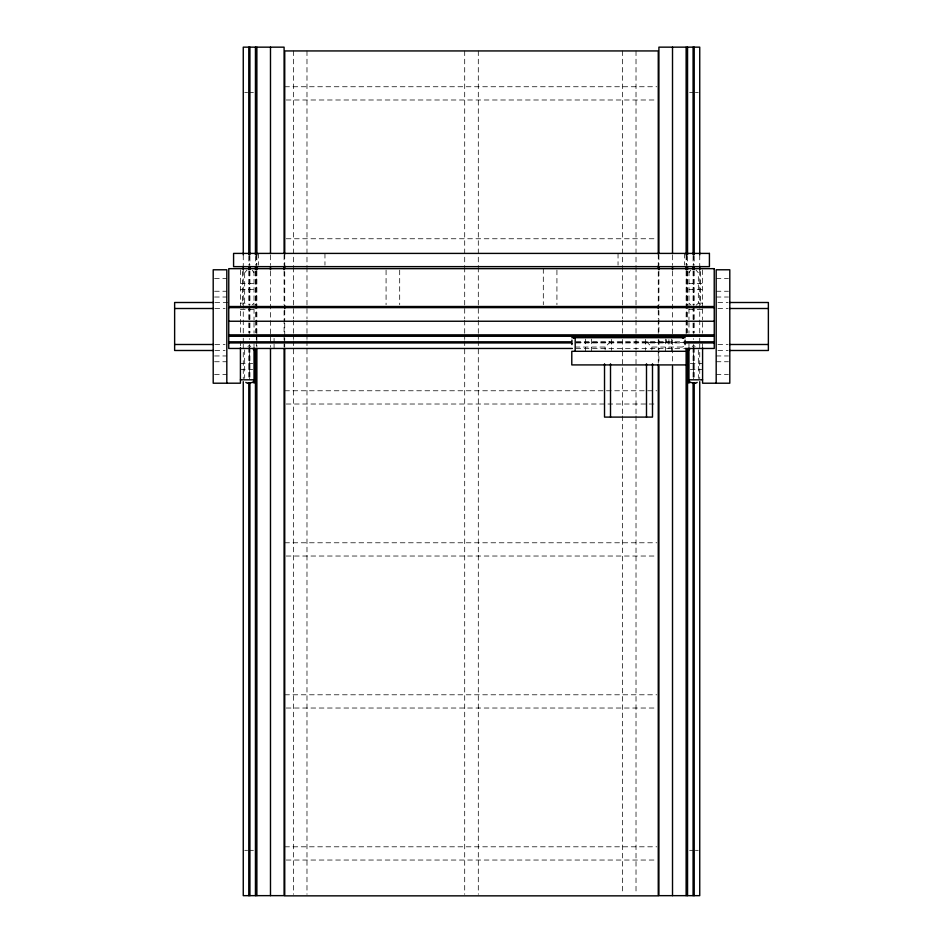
<?xml version="1.0" encoding="UTF-8"?>
<svg xmlns="http://www.w3.org/2000/svg" width="943" height="943" viewBox="0 0 943 943"><rect width="100%" height="100%" fill="white"/><g stroke="black" fill="none" stroke-linecap="round" stroke-linejoin="round"><path stroke-width="0.71" stroke-dasharray="4.71 3.54" d="M244.708 272.751L247.031 269.946M688.991 272.751L690.747 270.181M251.981 305.178L254.032 303.127M247.891 346.647L249.353 345.185L250.814 346.647M575.195 347.048L605.135 347.048L609.815 342.368L606.891 339.445M681.824 347.048L651.872 347.048L647.193 342.368L650.116 339.445M696.276 305.178L698.327 303.127L698.327 273.175M692.186 346.647L693.647 345.185L695.109 346.647M683.616 346.541L682.249 347.024M284.739 86.744L656.788 86.744M244.708 92.485L247.608 92.485M249.058 92.485L253.408 92.485M689.592 92.485L693.942 92.485M695.392 92.485L698.291 92.485M286.212 99.993L656.788 99.993M286.212 238.756L656.788 238.756M214.556 278.456L226.815 278.456M716.185 278.456L728.444 278.456M240.418 283.478L254.032 283.478M688.968 283.478L702.582 283.478M240.418 289.43L254.032 289.43M688.968 289.43L702.582 289.43M214.556 291.246L226.815 291.246M716.185 291.246L728.444 291.246M214.556 297.021L226.815 297.021M716.185 297.021L728.444 297.021M214.98 302.503L227.947 302.503M717.941 302.503L728.02 302.503M240.418 303.127L244.673 303.127L246.724 305.178M698.327 303.127L702.582 303.127M214.98 308.502L225.059 308.502M717.941 308.502L728.02 308.502M240.418 309.504L254.032 309.504M688.968 309.504L702.582 309.504M575.961 341.802L683.357 341.802M576.432 342.226L668.917 342.226M576.173 342.368L609.815 342.368M647.193 342.368L683.769 342.368M575.961 342.934L683.357 342.934M214.98 344.49L225.059 344.49M717.941 344.49L728.02 344.49M575.961 348.462L683.357 348.462M214.98 350.49L225.059 350.49M717.941 350.49L728.02 350.49M214.556 355.959L226.815 355.959M716.185 355.959L728.444 355.959M214.556 361.747L226.815 361.747M716.185 361.747L728.444 361.747M240.418 363.562L252.677 363.562M690.323 363.562L702.582 363.562M240.418 369.515L252.677 369.515M690.323 369.515L702.582 369.515M214.556 374.536L226.815 374.536M716.185 374.536L728.444 374.536M284.739 390.767L656.788 390.767M286.212 404.017L656.788 404.017M284.739 542.779L656.788 542.779M286.212 556.028L656.788 556.028M284.739 694.791L656.788 694.791M286.212 708.028L656.788 708.028M284.739 846.802L656.788 846.802M244.708 850.327L247.608 850.327M249.058 850.327L253.408 850.327M689.592 850.327L693.942 850.327M695.392 850.327L698.291 850.327M286.212 860.04L656.788 860.04M695.969 269.946L698.291 272.751M252.252 270.181L254.009 272.751M688.968 303.127L691.019 305.178M702.582 269.91L702.582 306.499M702.582 308.715L702.582 319.83M702.582 322.494L702.582 333.162M702.582 343.818L702.582 346.67M700.637 271.549L700.637 304.742M699.741 255.129L699.741 265.419M699.741 270.535L699.741 336.757M699.741 338.231L699.741 342.639M699.741 344.112L699.741 378.709M698.327 349.865L698.327 378.391M694.213 256.331L694.213 265.172M694.213 271.065L694.213 304.943M694.213 306.416L694.213 332.926M694.213 347.661L694.213 378.603M693.647 271.242L693.647 304.884M693.647 345.185L693.647 378.827M693.506 255.129L693.506 265.419M693.506 271.124L693.506 305.261M693.506 306.616L693.506 333.351M693.506 338.596L693.506 339.409M693.506 344.655L693.506 345.456M693.506 347.814L693.506 378.709M693.081 256.331L693.081 265.172M693.081 271.065L693.081 304.943M693.081 306.416L693.081 332.926M693.081 347.661L693.081 378.603M688.968 271.03L688.968 306.499M688.968 308.715L688.968 319.83M688.968 322.494L688.968 333.162M688.968 343.818L688.968 346.67M687.553 256.331L687.553 265.172M687.553 271.065L687.553 332.926M687.034 271.549L687.034 304.742M686.693 255.129L686.693 265.419M686.693 270.535L686.693 333.81M686.127 255.129L686.127 265.36M686.127 271.065L686.127 334.046M684.512 253.408L684.512 265.16M672.512 255.129L672.512 265.36M672.512 271.207L672.512 334.046M672.512 339.893L672.512 363.267M671.534 339.056L671.534 351.303M668.917 339.504L668.917 348.462M666.654 339.504L666.654 342.226M665.569 339.056L665.569 351.303M658.909 255.129L658.909 265.36M658.909 271.207L658.909 304.813M658.909 310.66L658.909 334.046M658.909 339.893L658.909 363.267M658.261 254.068L658.261 265.843M658.261 271.737L658.261 304.118M658.261 310.011L658.261 318.84M658.261 320.314L658.261 333.563M658.261 339.445L658.261 349.747M658.261 351.22L658.261 362.996M651.872 347.048L651.872 349.971M645.495 339.397L645.495 350.454M636.018 50.934L636.018 265.843M636.018 267.317L636.018 318.84M636.018 320.314L636.018 333.563M636.018 339.445L636.018 349.747M636.018 351.22L636.018 414.519M636.018 415.993L636.018 894.377M622.415 50.934L622.415 265.843M622.415 267.317L622.415 318.84M622.415 320.314L622.415 333.563M622.415 339.445L622.415 349.747M622.415 351.22L622.415 414.519M622.415 415.993L622.415 894.377M618.042 253.408L618.042 265.16M611.524 339.397L611.524 350.454M605.135 347.048L605.135 349.971M591.438 339.056L591.438 351.303M585.485 339.056L585.485 351.303M556.924 270.099L556.924 304.742M543.309 268.661L543.309 304.742M478.301 50.934L478.301 265.843M478.301 267.317L478.301 318.84M478.301 320.314L478.301 333.563M478.301 335.024L478.301 339.445M478.301 340.918L478.301 894.377M464.699 50.934L464.699 265.843M464.699 267.317L464.699 318.84M464.699 320.314L464.699 333.563M464.699 335.024L464.699 339.445M464.699 340.918L464.699 894.377M399.691 270.099L399.691 304.742M386.076 270.099L386.076 304.742M324.958 253.408L324.958 265.16M306.982 50.934L306.982 265.843M306.982 267.317L306.982 318.84M306.982 320.314L306.982 333.563M306.982 335.024L306.982 339.445M306.982 340.918L306.982 894.377M293.367 50.934L293.367 265.843M293.367 267.317L293.367 318.84M293.367 320.314L293.367 333.563M293.367 335.024L293.367 339.445M293.367 340.918L293.367 894.377M284.739 254.068L284.739 265.843M284.739 271.737L284.739 304.118M284.739 310.011L284.739 321.787M284.739 323.249L284.739 336.498M284.739 337.971L284.739 342.392M284.739 343.865L284.739 346.8M284.091 255.129L284.091 265.36M284.091 271.207L284.091 304.813M284.091 310.66L284.091 347.189M274.083 338.325L274.083 342.674M274.083 344.124L274.083 348.462M270.488 255.129L270.488 265.36M270.488 271.207L270.488 347.189M258.488 253.408L258.488 265.16M256.873 255.129L256.873 265.36M256.873 271.065L256.873 347.189M256.307 255.129L256.307 265.419M256.307 270.535L256.307 333.81M256.307 335.284L256.307 339.704M256.307 341.177L256.307 347.059M255.966 271.549L255.966 304.742M255.447 256.331L255.447 265.172M255.447 271.065L255.447 332.926M254.032 271.03L254.032 306.499M254.032 308.715L254.032 319.83M254.032 322.494L254.032 333.162M254.032 343.818L254.032 346.67M249.919 256.331L249.919 265.172M249.919 271.065L249.919 304.943M249.919 306.416L249.919 332.926M249.919 347.661L249.919 378.603M249.494 255.129L249.494 265.419M249.494 271.124L249.494 305.261M249.494 306.616L249.494 333.351M249.494 338.596L249.494 339.409M249.494 344.655L249.494 345.456M249.494 347.814L249.494 378.709M249.353 271.242L249.353 304.884M249.353 345.185L249.353 378.827M248.787 256.331L248.787 265.172M248.787 271.065L248.787 304.943M248.787 306.416L248.787 332.926M248.787 347.661L248.787 378.603M244.673 273.175L244.673 303.127M244.673 349.865L244.673 378.391M243.259 255.129L243.259 265.419M243.259 270.535L243.259 336.757M243.259 338.231L243.259 342.639M243.259 344.112L243.259 378.709M242.363 271.549L242.363 304.742M240.418 269.91L240.418 333.162M240.418 341.154L240.418 346.67"/><path stroke-width="1.41" d="M228.748 307.63L228.748 348.462L572.389 348.462M714.252 307.63L714.252 348.462L684.83 348.462M253.997 380.324L253.207 382.033M571.929 340.117L571.788 343.641M685.078 344.631L685.078 340.117M688.968 349.865L689.84 348.981M252.854 382.386L248.08 383.212M573.65 338.065L574.759 337.724M213.531 302.503L174.632 302.503L174.632 350.49L213.531 350.49M729.469 302.503L768.368 302.503L768.368 350.49L729.469 350.49M228.76 307.63L714.24 307.63M174.632 308.502L213.531 308.502M729.469 308.502L768.368 308.502M228.76 321.245L714.24 321.245M228.748 334.859L714.252 334.859M228.748 336.274L714.252 336.274M571.8 337.688L685.207 337.688M228.748 341.802L571.541 341.802M684.83 341.802L714.252 341.802M228.748 342.934L571.541 342.934M684.83 342.934L714.252 342.934M174.632 344.49L213.531 344.49M729.469 344.49L768.368 344.49M685.207 351.303L571.8 351.303L571.788 358.104L571.788 364.917L685.207 364.917M240.418 379.805L254.032 379.805M688.968 379.805L702.582 379.805M694.92 383.212L690.146 382.386M682.249 337.724L683.369 338.065M253.16 348.981L254.032 349.865M689.793 382.033L689.003 380.3M716.185 383.212L716.185 269.781L729.799 269.781L729.799 383.212L702.582 383.212L702.582 347.826M699.741 254.858L699.741 47.15L658.909 47.15L658.909 253.667M699.741 266.126L699.741 269.839M699.741 381.656L699.741 895.661L658.909 895.661L658.909 366.19M694.213 47.15L694.213 254.858M694.213 266.645L694.213 269.592M694.213 383.023L694.213 895.661M693.081 47.15L693.081 254.858M693.081 266.645L693.081 269.592M693.081 383.023L693.081 895.661M688.968 347.826L688.968 383.2M687.553 47.15L687.553 254.858M687.553 266.645L687.553 269.592M687.553 349.134L687.553 895.661M686.127 47.15L686.127 254.858M686.127 266.645L686.127 269.745M686.127 348.651L686.127 895.661M672.512 47.162L672.512 253.667M672.512 266.822L672.512 269.745M672.512 366.19L672.512 895.638M658.909 266.822L658.909 269.745M658.261 254.068L658.261 50.934L284.739 50.934L284.739 254.068M658.261 265.843L658.261 268.79M658.261 305.591L658.261 308.538M658.261 364.469L658.261 895.85L284.739 895.85L284.739 348.273M652.497 363.786L652.497 417.101L604.522 417.101L604.522 363.786M646.497 363.786L646.497 417.101M610.51 363.786L610.51 417.101M575.195 337.688L575.195 351.303M284.739 265.843L284.739 268.79M284.739 305.591L284.739 308.538M284.091 253.667L284.091 47.162L243.259 47.15L243.259 254.858M284.091 266.822L284.091 269.745M284.091 348.651L284.091 895.638L243.259 895.661L243.259 381.656M270.488 47.162L270.488 253.667M270.488 266.822L270.488 269.745M270.488 348.651L270.488 895.638M256.873 47.15L256.873 254.858M256.873 266.645L256.873 269.745M256.873 348.651L256.873 895.661M255.447 47.15L255.447 254.858M255.447 266.645L255.447 269.592M255.447 349.134L255.447 895.661M254.032 347.826L254.032 383.2M249.919 47.15L249.919 254.858M249.919 266.645L249.919 269.592M249.919 383.023L249.919 895.661M248.787 47.15L248.787 254.858M248.787 266.645L248.787 269.592M248.787 383.023L248.787 895.661M243.259 266.126L243.259 269.839M240.418 347.826L240.418 383.2L213.201 383.212L213.201 269.781L226.815 269.781L226.815 383.212M571.977 344.608A5.434 3.843 0 0 1 571.929 343.653M248.068 383.07A5.434 3.843 90 0 1 245.84 382.386M697.16 382.386A5.434 3.843 90 0 1 694.932 383.07M709.419 253.408L233.581 253.408L233.581 266.633L709.419 266.633L709.419 253.408M714.228 268.661L228.772 268.661L228.772 306.51L714.228 306.51L714.228 268.661"/></g></svg>
